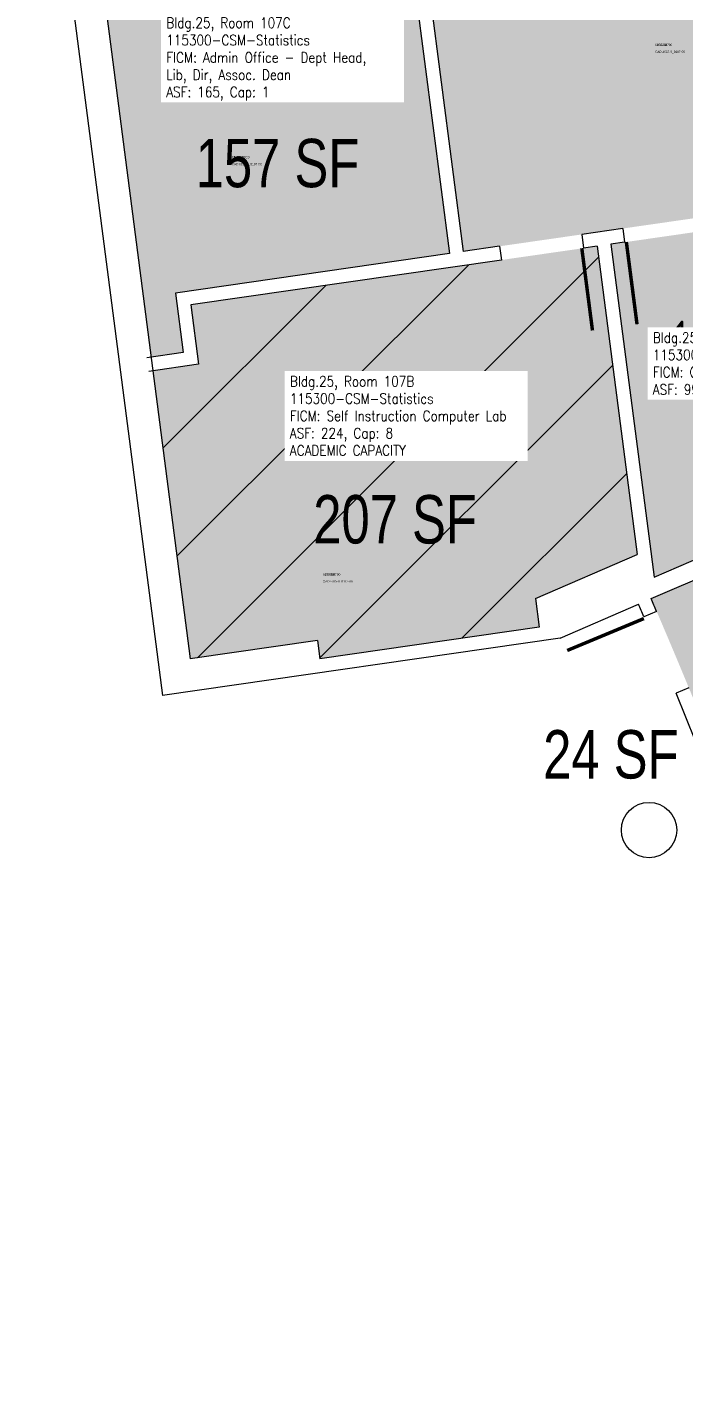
# Model space of a CAD drawing. Header units: inches. Extents: x -325 to 881, y 0 to 3497.
# Drawn here: x -215 to 70, y 2511 to 3102 of the extents above; entities that cross this region are included whole.
import ezdxf
from ezdxf.enums import TextEntityAlignment as Align

# ---------------------------------------------------------------- set-up
doc = ezdxf.new("R2010")
doc.units = ezdxf.units.IN
doc.header["$LTSCALE"] = 10
doc.header["$MEASUREMENT"] = 0
for name, color, linetype in [('A-DOOR', 2, 'CONTINUOUS'), ('A-IDEN-CNUM', 7, 'CONTINUOUS'), ('A-IDEN-RNUM', 7, 'CONTINUOUS'), ('A-IDEN-SNUM', 4, 'CONTINUOUS'), ('A-IDEN-VNUM', 4, 'CONTINUOUS'), ('A-WALL', 5, 'CONTINUOUS'), ('AREA-TEXT', 3, 'CONTINUOUS'), ('Rooms-Capacity', 4, 'CONTINUOUS'), ('Rooms-Category-Color', 7, 'CONTINUOUS'), ('Rooms-College-Color', 7, 'CONTINUOUS'), ('Rooms-Department-Color', 7, 'CONTINUOUS'), ('Rooms-Division-Color', 7, 'CONTINUOUS'), ('Rooms-Information', 7, 'CONTINUOUS')]:
    doc.layers.add(name, color=color, linetype=linetype)
doc.styles.add('AREA', font='arial.ttf', dxfattribs={"width": 0.75, "height": 24})
doc.styles.add('ROOMSNUMBER', font='txt', dxfattribs={"height": 0.03})
doc.styles.add('ROOMVNUMBER', font='simplex.shx', dxfattribs={"width": 0.85})

msp = doc.modelspace()

# ---------------------------------------------------------------- hatches: boundary and pattern name
at = {"layer": 'Rooms-Capacity'}
h = msp.add_hatch(dxfattribs=at)
h.set_pattern_fill('ANSI31', color=256, scale=300, style=0)
h.set_pattern_definition([(45, (0, 0), (-26.51650429449553, 26.51650429449553), [])])
h.paths.add_polyline_path([(6.541958827525377, 2841.645229831338), (4.937025614082813, 2854.029435208999), (49.09415826201439, 2873.18440388795), (31.7585960291326, 3006.95144290477), (-144.4300408288836, 2981.519533499144), (-141.0876455381513, 2955.72848527506), (-160.8885258436203, 2952.870331669226), (-144.6932556666434, 2827.902170190588), (-89.51204690337181, 2835.867289368063), (-88.48326165229082, 2827.928835703991)])
at = {"layer": 'Rooms-Category-Color', "true_color": 0xadadad}
h = msp.add_hatch(color=253, dxfattribs=at)
edge = h.paths.add_edge_path()
edge.add_line((201.2262714654207, 3059.349623124115), (203.8001094013453, 3053.929616991431))
edge.add_line((203.8001094013453, 3053.929616991431), (209.3191571049392, 3056.513060582802))
edge.add_arc((961.2036810162684, 3390.799950493463), 822.8475326957654, 203.9698694090774, 206.8083460179542)
edge.add_line((226.7956927791238, 3019.689496750943), (224.9806932359934, 3018.839902915992))
edge.add_arc((-2275.30501570527, 1854.746572332623), 2757.99599503781, 24.831297241308107, 24.965939294021382, ccw=False)
edge.add_line((227.7093449011445, 3012.961154887453), (262.7421313752357, 3027.748128797612))
edge.add_line((262.7421313752357, 3027.748128797612), (294.255468416633, 2957.00556689958))
edge.add_line((294.255468416633, 2957.00556689958), (247.4783645196676, 2939.344803863615))
edge.add_line((247.4783645196676, 2939.344803863615), (279.473899766569, 2859.499449630584))
edge.add_arc((-393.6644797064927, 4626.833255583648), 1891.185887104745, 290.517472203495, 290.85073106893503, ccw=False)
edge.add_line((269.1829369240806, 2855.614081723355), (289.6548599764618, 2807.760537317224))
edge.add_line((289.6548599764618, 2807.760537317224), (298.7728026344082, 2811.203029757566))
edge.add_arc((-2305.34698797223, 1834.493215236886), 2781.259057623037, 2.3666197999779115, 20.559225841741124, ccw=False)
edge.add_line((473.5398143716156, 1949.34131217096), (377.454958576709, 1949.341312148608))
edge.add_arc((-2305.088997512735, 1834.52464339233), 2684.999989530036, 2.450844371486494, 6.009516630839933)
edge.add_line((365.1556278280914, 2115.627088445239), (389.1024912446737, 2117.390627925284))
edge.add_arc((-2305.089007964771, 1834.524642862969), 2708.999999984811, 5.993585546870101, 22.05195079858575)
edge.add_line((205.7308814562857, 2851.610913936049), (77.75000116601586, 2799.987877051346))
edge.add_arc((-2305.089008032257, 1834.524642957163), 2571.000000028122, 22.05648725040431, 23.19526192346095)
edge.add_arc((-2305.089005378515, 1834.524635165498), 2571.000000657759, 23.19526210635877, 23.30130680890218)
edge.add_arc((-2305.089004525074, 1834.524643246271), 2570.999996677444, 23.30130665103033, 23.36171557022548)
edge.add_line((55.13987451419234, 2854.015016650781), (181.7415459863842, 2908.933687845245))
edge.add_arc((-2305.089012755648, 1834.524640201714), 2709.000005454317, 23.36625201371699, 25.01569726359892)
edge.add_line((149.7850355319679, 2980.070115770213), (155.3166147954762, 2982.404937744141))
edge.add_line((155.3166147954762, 2982.404937744141), (136.2926267981529, 3022.329640964046))
edge.add_line((136.2926267981529, 3022.329640964046), (138.5896797850728, 3023.404882066883))
edge.add_line((138.5896797850728, 3023.404882066883), (136.0158418715, 3028.824888202362))
edge.add_line((136.0158418715, 3028.824888202362), (133.6613406613469, 3027.722755825147))
edge.add_line((133.6613406613469, 3027.722755825147), (-26.41971859708428, 3004.61589107383))
edge.add_line((-26.41971859708428, 3004.61589107383), (-48.43600885570049, 3174.501004879363))
edge.add_line((-48.43600885570049, 3174.501004879363), (98.61640375480056, 3274.342664695345))
edge.add_arc((-2275.305018926028, 1854.74656797348), 2765.999999799516, 25.93490851190961, 30.879265208107995, ccw=False)
edge.add_line((212.1352213583887, 3064.456057853065), (201.2262714654207, 3059.349623124115))
at = {"layer": 'Rooms-Category-Color', "true_color": 0xfa9ba3}
msp.add_hatch(color=241, dxfattribs=at).paths.add_polyline_path([(-32.35879487916827, 3003.758616470732), (-53.69490649178624, 3168.395242815837), (-186.3382361233234, 3149.248871108517), (-161.6597291976213, 2958.821196489036), (-147.7979251630604, 2960.822075500153), (-151.1403204314411, 2986.613123651594)])
h = msp.add_hatch(color=241, dxfattribs=at)
edge = h.paths.add_edge_path()
edge.add_arc((-2305.089007689974, 1834.524642848535), 2702.999999744479, 23.53547173963035, 26.0192767299253)
edge.add_line((123.952505338937, 3020.259152172133), (37.69767233356833, 3007.808717569336))
edge.add_line((37.69767233356833, 3007.808717569336), (56.42724546790123, 2863.285020433366))
edge.add_line((56.42724546790123, 2863.285020433366), (173.056622017175, 2913.877799411304))
at = {"layer": 'Rooms-Category-Color', "true_color": 0xe3f498}
msp.add_hatch(color=61, dxfattribs=at).paths.add_polyline_path([(6.541958827525377, 2841.645229831338), (4.937025614082813, 2854.029435208999), (49.09415826201439, 2873.18440388795), (31.7585960291326, 3006.95144290477), (-144.4300408288836, 2981.519533499144), (-141.0876455381513, 2955.72848527506), (-160.8885258436203, 2952.870331669226), (-144.6932556666434, 2827.902170190588), (-89.51204690337181, 2835.867289368063), (-88.48326165229082, 2827.928835703991)])
at = {"layer": 'Rooms-College-Color', "true_color": 0xadadad}
h = msp.add_hatch(color=253, dxfattribs=at)
edge = h.paths.add_edge_path()
edge.add_line((201.2262714654207, 3059.349623124115), (203.8001094013453, 3053.929616991431))
edge.add_line((203.8001094013453, 3053.929616991431), (209.3191571049392, 3056.513060582802))
edge.add_arc((961.2036810162684, 3390.799950493463), 822.8475326957654, 203.9698694090774, 206.8083460179542)
edge.add_line((226.7956927791238, 3019.689496750943), (224.9806932359934, 3018.839902915992))
edge.add_arc((-2275.30501570527, 1854.746572332623), 2757.99599503781, 24.831297241308107, 24.965939294021382, ccw=False)
edge.add_line((227.7093449011445, 3012.961154887453), (262.7421313752357, 3027.748128797612))
edge.add_line((262.7421313752357, 3027.748128797612), (294.255468416633, 2957.00556689958))
edge.add_line((294.255468416633, 2957.00556689958), (247.4783645196676, 2939.344803863615))
edge.add_line((247.4783645196676, 2939.344803863615), (279.473899766569, 2859.499449630584))
edge.add_arc((-393.6644797064927, 4626.833255583648), 1891.185887104745, 290.517472203495, 290.85073106893503, ccw=False)
edge.add_line((269.1829369240806, 2855.614081723355), (289.6548599764618, 2807.760537317224))
edge.add_line((289.6548599764618, 2807.760537317224), (298.7728026344082, 2811.203029757566))
edge.add_arc((-2305.34698797223, 1834.493215236886), 2781.259057623037, 2.3666197999779115, 20.559225841741124, ccw=False)
edge.add_line((473.5398143716156, 1949.34131217096), (377.454958576709, 1949.341312148608))
edge.add_arc((-2305.088997512735, 1834.52464339233), 2684.999989530036, 2.450844371486494, 6.009516630839933)
edge.add_line((365.1556278280914, 2115.627088445239), (389.1024912446737, 2117.390627925284))
edge.add_arc((-2305.089007964771, 1834.524642862969), 2708.999999984811, 5.993585546870101, 22.05195079858575)
edge.add_line((205.7308814562857, 2851.610913936049), (77.75000116601586, 2799.987877051346))
edge.add_arc((-2305.089008032257, 1834.524642957163), 2571.000000028122, 22.05648725040431, 23.19526192346095)
edge.add_arc((-2305.089005378515, 1834.524635165498), 2571.000000657759, 23.19526210635877, 23.30130680890218)
edge.add_arc((-2305.089004525074, 1834.524643246271), 2570.999996677444, 23.30130665103033, 23.36171557022548)
edge.add_line((55.13987451419234, 2854.015016650781), (181.7415459863842, 2908.933687845245))
edge.add_arc((-2305.089012755648, 1834.524640201714), 2709.000005454317, 23.36625201371699, 25.01569726359892)
edge.add_line((149.7850355319679, 2980.070115770213), (155.3166147954762, 2982.404937744141))
edge.add_line((155.3166147954762, 2982.404937744141), (136.2926267981529, 3022.329640964046))
edge.add_line((136.2926267981529, 3022.329640964046), (138.5896797850728, 3023.404882066883))
edge.add_line((138.5896797850728, 3023.404882066883), (136.0158418715, 3028.824888202362))
edge.add_line((136.0158418715, 3028.824888202362), (133.6613406613469, 3027.722755825147))
edge.add_line((133.6613406613469, 3027.722755825147), (-26.41971859708428, 3004.61589107383))
edge.add_line((-26.41971859708428, 3004.61589107383), (-48.43600885570049, 3174.501004879363))
edge.add_line((-48.43600885570049, 3174.501004879363), (98.61640375480056, 3274.342664695345))
edge.add_arc((-2275.305018926028, 1854.74656797348), 2765.999999799516, 25.93490851190961, 30.879265208107995, ccw=False)
edge.add_line((212.1352213583887, 3064.456057853065), (201.2262714654207, 3059.349623124115))
at = {"layer": 'Rooms-College-Color', "true_color": 0xffe090}
for points in [[(-32.35879487916827, 3003.758616470732), (-53.69490649178624, 3168.395242815837), (-186.3382361233234, 3149.248871108517), (-161.6597291976213, 2958.821196489036), (-147.7979251630604, 2960.822075500153), (-151.1403204314411, 2986.613123651594)], [(6.541958827525377, 2841.645229831338), (4.937025614082813, 2854.029435208999), (49.09415826201439, 2873.18440388795), (31.7585960291326, 3006.95144290477), (-144.4300408288836, 2981.519533499144), (-141.0876455381513, 2955.72848527506), (-160.8885258436203, 2952.870331669226), (-144.6932556666434, 2827.902170190588), (-89.51204690337181, 2835.867289368063), (-88.48326165229082, 2827.928835703991)]]:
    msp.add_hatch(color=41, dxfattribs=at).paths.add_polyline_path(points)
h = msp.add_hatch(color=41, dxfattribs=at)
edge = h.paths.add_edge_path()
edge.add_arc((-2305.089007689974, 1834.524642848535), 2702.999999744479, 23.53547173963035, 26.0192767299253)
edge.add_line((123.952505338937, 3020.259152172133), (37.69767233356833, 3007.808717569336))
edge.add_line((37.69767233356833, 3007.808717569336), (56.42724546790123, 2863.285020433366))
edge.add_line((56.42724546790123, 2863.285020433366), (173.056622017175, 2913.877799411304))
at = {"layer": 'Rooms-Department-Color', "true_color": 0xacacac}
h = msp.add_hatch(color=253, dxfattribs=at)
edge = h.paths.add_edge_path()
edge.add_line((201.2262714654207, 3059.349623124115), (203.8001094013453, 3053.929616991431))
edge.add_line((203.8001094013453, 3053.929616991431), (209.3191571049392, 3056.513060582802))
edge.add_arc((961.2036810162684, 3390.799950493463), 822.8475326957654, 203.9698694090774, 206.8083460179542)
edge.add_line((226.7956927791238, 3019.689496750943), (224.9806932359934, 3018.839902915992))
edge.add_arc((-2275.30501570527, 1854.746572332623), 2757.99599503781, 24.831297241308107, 24.965939294021382, ccw=False)
edge.add_line((227.7093449011445, 3012.961154887453), (262.7421313752357, 3027.748128797612))
edge.add_line((262.7421313752357, 3027.748128797612), (294.255468416633, 2957.00556689958))
edge.add_line((294.255468416633, 2957.00556689958), (247.4783645196676, 2939.344803863615))
edge.add_line((247.4783645196676, 2939.344803863615), (279.473899766569, 2859.499449630584))
edge.add_arc((-393.6644797064927, 4626.833255583648), 1891.185887104745, 290.517472203495, 290.85073106893503, ccw=False)
edge.add_line((269.1829369240806, 2855.614081723355), (289.6548599764618, 2807.760537317224))
edge.add_line((289.6548599764618, 2807.760537317224), (298.7728026344082, 2811.203029757566))
edge.add_arc((-2305.34698797223, 1834.493215236886), 2781.259057623037, 2.3666197999779115, 20.559225841741124, ccw=False)
edge.add_line((473.5398143716156, 1949.34131217096), (377.454958576709, 1949.341312148608))
edge.add_arc((-2305.088997512735, 1834.52464339233), 2684.999989530036, 2.450844371486494, 6.009516630839933)
edge.add_line((365.1556278280914, 2115.627088445239), (389.1024912446737, 2117.390627925284))
edge.add_arc((-2305.089007964771, 1834.524642862969), 2708.999999984811, 5.993585546870101, 22.05195079858575)
edge.add_line((205.7308814562857, 2851.610913936049), (77.75000116601586, 2799.987877051346))
edge.add_arc((-2305.089008032257, 1834.524642957163), 2571.000000028122, 22.05648725040431, 23.19526192346095)
edge.add_arc((-2305.089005378515, 1834.524635165498), 2571.000000657759, 23.19526210635877, 23.30130680890218)
edge.add_arc((-2305.089004525074, 1834.524643246271), 2570.999996677444, 23.30130665103033, 23.36171557022548)
edge.add_line((55.13987451419234, 2854.015016650781), (181.7415459863842, 2908.933687845245))
edge.add_arc((-2305.089012755648, 1834.524640201714), 2709.000005454317, 23.36625201371699, 25.01569726359892)
edge.add_line((149.7850355319679, 2980.070115770213), (155.3166147954762, 2982.404937744141))
edge.add_line((155.3166147954762, 2982.404937744141), (136.2926267981529, 3022.329640964046))
edge.add_line((136.2926267981529, 3022.329640964046), (138.5896797850728, 3023.404882066883))
edge.add_line((138.5896797850728, 3023.404882066883), (136.0158418715, 3028.824888202362))
edge.add_line((136.0158418715, 3028.824888202362), (133.6613406613469, 3027.722755825147))
edge.add_line((133.6613406613469, 3027.722755825147), (-26.41971859708428, 3004.61589107383))
edge.add_line((-26.41971859708428, 3004.61589107383), (-48.43600885570049, 3174.501004879363))
edge.add_line((-48.43600885570049, 3174.501004879363), (98.61640375480056, 3274.342664695345))
edge.add_arc((-2275.305018926028, 1854.74656797348), 2765.999999799516, 25.93490851190961, 30.879265208107995, ccw=False)
edge.add_line((212.1352213583887, 3064.456057853065), (201.2262714654207, 3059.349623124115))
at = {"layer": 'Rooms-Department-Color', "true_color": 0xffe090}
for points in [[(-32.35879487916827, 3003.758616470732), (-53.69490649178624, 3168.395242815837), (-186.3382361233234, 3149.248871108517), (-161.6597291976213, 2958.821196489036), (-147.7979251630604, 2960.822075500153), (-151.1403204314411, 2986.613123651594)], [(6.541958827525377, 2841.645229831338), (4.937025614082813, 2854.029435208999), (49.09415826201439, 2873.18440388795), (31.7585960291326, 3006.95144290477), (-144.4300408288836, 2981.519533499144), (-141.0876455381513, 2955.72848527506), (-160.8885258436203, 2952.870331669226), (-144.6932556666434, 2827.902170190588), (-89.51204690337181, 2835.867289368063), (-88.48326165229082, 2827.928835703991)]]:
    msp.add_hatch(color=41, dxfattribs=at).paths.add_polyline_path(points)
h = msp.add_hatch(color=41, dxfattribs=at)
edge = h.paths.add_edge_path()
edge.add_arc((-2305.089007689974, 1834.524642848535), 2702.999999744479, 23.53547173963035, 26.0192767299253)
edge.add_line((123.952505338937, 3020.259152172133), (37.69767233356833, 3007.808717569336))
edge.add_line((37.69767233356833, 3007.808717569336), (56.42724546790123, 2863.285020433366))
edge.add_line((56.42724546790123, 2863.285020433366), (173.056622017175, 2913.877799411304))
at = {"layer": 'Rooms-Division-Color', "true_color": 0xadadad}
h = msp.add_hatch(color=253, dxfattribs=at)
edge = h.paths.add_edge_path()
edge.add_line((201.2262714654207, 3059.349623124115), (203.8001094013453, 3053.929616991431))
edge.add_line((203.8001094013453, 3053.929616991431), (209.3191571049392, 3056.513060582802))
edge.add_arc((961.2036810162684, 3390.799950493463), 822.8475326957654, 203.9698694090774, 206.8083460179542)
edge.add_line((226.7956927791238, 3019.689496750943), (224.9806932359934, 3018.839902915992))
edge.add_arc((-2275.30501570527, 1854.746572332623), 2757.99599503781, 24.831297241308107, 24.965939294021382, ccw=False)
edge.add_line((227.7093449011445, 3012.961154887453), (262.7421313752357, 3027.748128797612))
edge.add_line((262.7421313752357, 3027.748128797612), (294.255468416633, 2957.00556689958))
edge.add_line((294.255468416633, 2957.00556689958), (247.4783645196676, 2939.344803863615))
edge.add_line((247.4783645196676, 2939.344803863615), (279.473899766569, 2859.499449630584))
edge.add_arc((-393.6644797064927, 4626.833255583648), 1891.185887104745, 290.517472203495, 290.85073106893503, ccw=False)
edge.add_line((269.1829369240806, 2855.614081723355), (289.6548599764618, 2807.760537317224))
edge.add_line((289.6548599764618, 2807.760537317224), (298.7728026344082, 2811.203029757566))
edge.add_arc((-2305.34698797223, 1834.493215236886), 2781.259057623037, 2.3666197999779115, 20.559225841741124, ccw=False)
edge.add_line((473.5398143716156, 1949.34131217096), (377.454958576709, 1949.341312148608))
edge.add_arc((-2305.088997512735, 1834.52464339233), 2684.999989530036, 2.450844371486494, 6.009516630839933)
edge.add_line((365.1556278280914, 2115.627088445239), (389.1024912446737, 2117.390627925284))
edge.add_arc((-2305.089007964771, 1834.524642862969), 2708.999999984811, 5.993585546870101, 22.05195079858575)
edge.add_line((205.7308814562857, 2851.610913936049), (77.75000116601586, 2799.987877051346))
edge.add_arc((-2305.089008032257, 1834.524642957163), 2571.000000028122, 22.05648725040431, 23.19526192346095)
edge.add_arc((-2305.089005378515, 1834.524635165498), 2571.000000657759, 23.19526210635877, 23.30130680890218)
edge.add_arc((-2305.089004525074, 1834.524643246271), 2570.999996677444, 23.30130665103033, 23.36171557022548)
edge.add_line((55.13987451419234, 2854.015016650781), (181.7415459863842, 2908.933687845245))
edge.add_arc((-2305.089012755648, 1834.524640201714), 2709.000005454317, 23.36625201371699, 25.01569726359892)
edge.add_line((149.7850355319679, 2980.070115770213), (155.3166147954762, 2982.404937744141))
edge.add_line((155.3166147954762, 2982.404937744141), (136.2926267981529, 3022.329640964046))
edge.add_line((136.2926267981529, 3022.329640964046), (138.5896797850728, 3023.404882066883))
edge.add_line((138.5896797850728, 3023.404882066883), (136.0158418715, 3028.824888202362))
edge.add_line((136.0158418715, 3028.824888202362), (133.6613406613469, 3027.722755825147))
edge.add_line((133.6613406613469, 3027.722755825147), (-26.41971859708428, 3004.61589107383))
edge.add_line((-26.41971859708428, 3004.61589107383), (-48.43600885570049, 3174.501004879363))
edge.add_line((-48.43600885570049, 3174.501004879363), (98.61640375480056, 3274.342664695345))
edge.add_arc((-2275.305018926028, 1854.74656797348), 2765.999999799516, 25.93490851190961, 30.879265208107995, ccw=False)
edge.add_line((212.1352213583887, 3064.456057853065), (201.2262714654207, 3059.349623124115))
at = {"layer": 'Rooms-Division-Color', "true_color": 0xffe090}
for points in [[(-32.35879487916827, 3003.758616470732), (-53.69490649178624, 3168.395242815837), (-186.3382361233234, 3149.248871108517), (-161.6597291976213, 2958.821196489036), (-147.7979251630604, 2960.822075500153), (-151.1403204314411, 2986.613123651594)], [(6.541958827525377, 2841.645229831338), (4.937025614082813, 2854.029435208999), (49.09415826201439, 2873.18440388795), (31.7585960291326, 3006.95144290477), (-144.4300408288836, 2981.519533499144), (-141.0876455381513, 2955.72848527506), (-160.8885258436203, 2952.870331669226), (-144.6932556666434, 2827.902170190588), (-89.51204690337181, 2835.867289368063), (-88.48326165229082, 2827.928835703991)]]:
    msp.add_hatch(color=41, dxfattribs=at).paths.add_polyline_path(points)
h = msp.add_hatch(color=41, dxfattribs=at)
edge = h.paths.add_edge_path()
edge.add_arc((-2305.089007689974, 1834.524642848535), 2702.999999744479, 23.53547173963035, 26.0192767299253)
edge.add_line((123.952505338937, 3020.259152172133), (37.69767233356833, 3007.808717569336))
edge.add_line((37.69767233356833, 3007.808717569336), (56.42724546790123, 2863.285020433366))
edge.add_line((56.42724546790123, 2863.285020433366), (173.056622017175, 2913.877799411304))

# ---------------------------------------------------------------- linework, layer by layer
at = {"layer": 'A-DOOR'}
for points in [[(44.38145917654037, 3008.755203198642, 1.5, 1.5, 0), (49.00819427892566, 2973.053756140172, 0, 0, 0), (48.26441413164139, 2972.957365812734, 0, 0, 0.414213562373095), (79.33912607654929, 3013.285547984764, 0, 0, 0.414213562373095)], [(25.06457471475005, 3006.083930108696, 1.5, 1.5, 0), (29.6913098283112, 2970.382483050227, 0, 0, 0), (30.43508997559547, 2970.478873355314, 0, 0, -0.414213562373095), (-9.893092196434736, 3001.553585303016, 0, 0, -0.414213562373095)], [(51.97938146442175, 2845.373932396062, 1.5, 1.5, 0), (18.7507231682539, 2831.522713394836, 0, 0, 0), (18.46215610206127, 2832.214977102354, 0, 0, 0.414213562373095), (65.54203340783715, 2812.837537815794, 0, 0, 0.414213562373095)]]:
    msp.add_lwpolyline(points, format="xyseb", dxfattribs=at)
at = {"layer": 'A-WALL'}
for p, q in [((-215.3603825457394, 3264.230302099138), (-156.7550711072981, 2812.011972673237)), ((-186.3382361121476, 3149.248871105723), (-144.6932556666434, 2827.902170190588)), ((-42.3483788408339, 3127.526800540276), (-26.41971859708428, 3004.6158910878)), ((-48.29844333976507, 3126.754314732738), (-32.35879487916827, 3003.758616459556)), ((42.86554527282715, 3014.616857028566), (25.04831642657518, 3012.045033093542)), ((25.04831642657518, 3012.045033093542), (25.81951976940036, 3006.094168287702)), ((42.86554527282715, 3014.616857028566), (43.63674861565232, 3008.665992219932)), ((-32.35879487916827, 3003.758616459556), (-151.1403204314411, 2986.61312366277)), ((-10.586141243577, 3006.901385282166), (-26.41971859708428, 3004.6158910878)), ((-10.586141243577, 3006.901385282166), (-9.81493790075183, 3000.950520451181)), ((31.75859604030848, 3006.951442927122), (25.81951976940036, 3006.094168287702)), ((31.75859604030848, 3006.951442927122), (49.09415826201439, 2873.18440388795)), ((43.63674861565232, 3008.665992219932), (37.69767235592008, 3007.808717566542)), ((37.69767233356833, 3007.80871755816), (56.42724546790123, 2863.285020433366)), ((-9.80985490232706, 3000.951254161075), (-144.4300408177078, 2981.51953349635)), ((-151.1403204314411, 2986.61312366277), (-147.7979251630604, 2960.822075500153)), ((-144.4300408177078, 2981.51953349635), (-141.0876455381513, 2955.72848527506)), ((-147.7979251630604, 2960.822075500153), (-163.551321040839, 2958.548155087978)), ((-141.0876455381513, 2955.72848527506), (-162.6941362582147, 2952.609701226465)), ((55.13987451419234, 2854.015016650781), (181.7415459640324, 2908.933687836863)), ((56.42724546790123, 2863.285020433366), (173.056622017175, 2913.877799411304)), ((4.937025614082813, 2854.029435208999), (49.09415826201439, 2873.18440388795)), ((4.937025614082813, 2854.029435208999), (6.541958816349506, 2841.645229845308)), ((15.69519404321909, 2836.904267502017), (49.63545366749167, 2851.627248192206)), ((57.51670192927122, 2848.494691506028), (51.97828865423799, 2846.186028468423)), ((6.541958816349506, 2841.645229845308), (-88.48326165229082, 2827.928835703991)), ((15.69519404321909, 2836.904267502017), (-156.7550711072981, 2812.011972673237)), ((-89.51204690337181, 2835.867289393209), (-144.6932556666434, 2827.902170190588)), ((-89.51204690337181, 2835.867289393209), (-88.48326165229082, 2827.928835703991)), ((71.48277043551207, 2815.313907737844), (65.94462582841516, 2813.005356696434))]:
    msp.add_line(p, q, dxfattribs=at)
msp.add_circle((54.20830492302775, 2753.622129133902), 12, dxfattribs=at)
for radius, start, end in [(2565, 23.22917593814325, 23.36150723485131), (2571, 23.22777429712136, 23.36171554435843), (2565, 6.402199539393624, 22.42501320671985)]:
    msp.add_arc((-2305.089007973671, 1834.524642879143), radius, start, end, dxfattribs=at)

# ---------------------------------------------------------------- texts
at = {"layer": 'A-IDEN-CNUM', "style": 'ROOMSNUMBER'}
for s, p in [('CAD #025-0_0107-00', (56.91084128245711, 3090.824976450764)), ('CAD #025-0_0107-0C', (-126.6392109207809, 3042.082356828265)), ('CAD #025-0_0107-0B', (-87.14111468195915, 2861.038315471262))]:
    msp.add_text(s, height=0.96, dxfattribs=at).set_placement(p)
at = {"layer": 'A-IDEN-RNUM', "style": 'ROOMSNUMBER'}
for s, p in [('0107-00', (56.91084128245711, 3093.824976450764)), ('0107-C0', (-126.6392109207809, 3045.082356828265)), ('0107-B0', (-87.14111468195915, 2864.038315471262))]:
    msp.add_text(s, height=0.96, dxfattribs=at).set_placement(p)
at = {"layer": 'A-IDEN-SNUM', "style": 'ROOMSNUMBER'}
for s, p in [('0250010700', (56.91084128245711, 3093.824976450764)), ('02500107C0', (-126.6392109207809, 3045.082356828265)), ('02500107B0', (-87.14111468195915, 2864.038315471262))]:
    msp.add_text(s, height=0.96, dxfattribs=at).set_placement(p)
at = {"layer": 'A-IDEN-VNUM', "style": 'ROOMVNUMBER', "width": 0.85}
for s, p in [('107C', (-155.092454267673, 3070.097062460613)), ('107A', (55.85846615395715, 2942.535419718828)), ('107B', (-101.4992071054948, 2916.055556114763))]:
    msp.add_text(s, height=31.5, rotation=359.9999999999868, dxfattribs=at).set_placement(p)
at = {"layer": 'AREA-TEXT', "style": 'AREA', "width": 0.75}
for s, p in [('157 SF', (-106.8771020192653, 3043.019284706097)), ('207 SF', (-55.89718379080296, 2888.443453917746)), ('24 SF', (37.66547493683174, 2786.471454661805))]:
    msp.add_text(s, height=21, dxfattribs=at).set_placement(p, align=Align.MIDDLE_CENTER)

# ---------------------------------------------------------------- next in the draw order: texts
at = {"layer": 'Rooms-Information', "char_height": 4.5, "width": 100.8, "attachment_point": 7, "style": 'ROOMVNUMBER', "bg_fill": 3, "box_fill_scale": 1.5, "bg_fill_color": 256, "bg_fill_true_color": 13158600, "bg_fill_transparency": 0}
for s, insert in [('Bldg.25, Room 107C^M^J115300-CSM-Statistics^M^JFICM: Admin Office - Dept Head, Lib, Dir, Assoc. Dean^M^JASF: 165, Cap: 1', (-155.092454267673, 3070.097062460613)), ('Bldg.25, Room 107A^M^J115300-CSM-Statistics^M^JFICM: Office Service^M^JASF: 99', (55.85846615395715, 2942.535419718828)), ('Bldg.25, Room 107B^M^J115300-CSM-Statistics^M^JFICM: Self Instruction Computer Lab^M^JASF: 224, Cap: 8^M^JACADEMIC CAPACITY', (-101.4992071054948, 2916.055556114763))]:
    msp.add_mtext(s, dxfattribs=dict(at, insert=insert))

doc.saveas('drawing.dxf')
